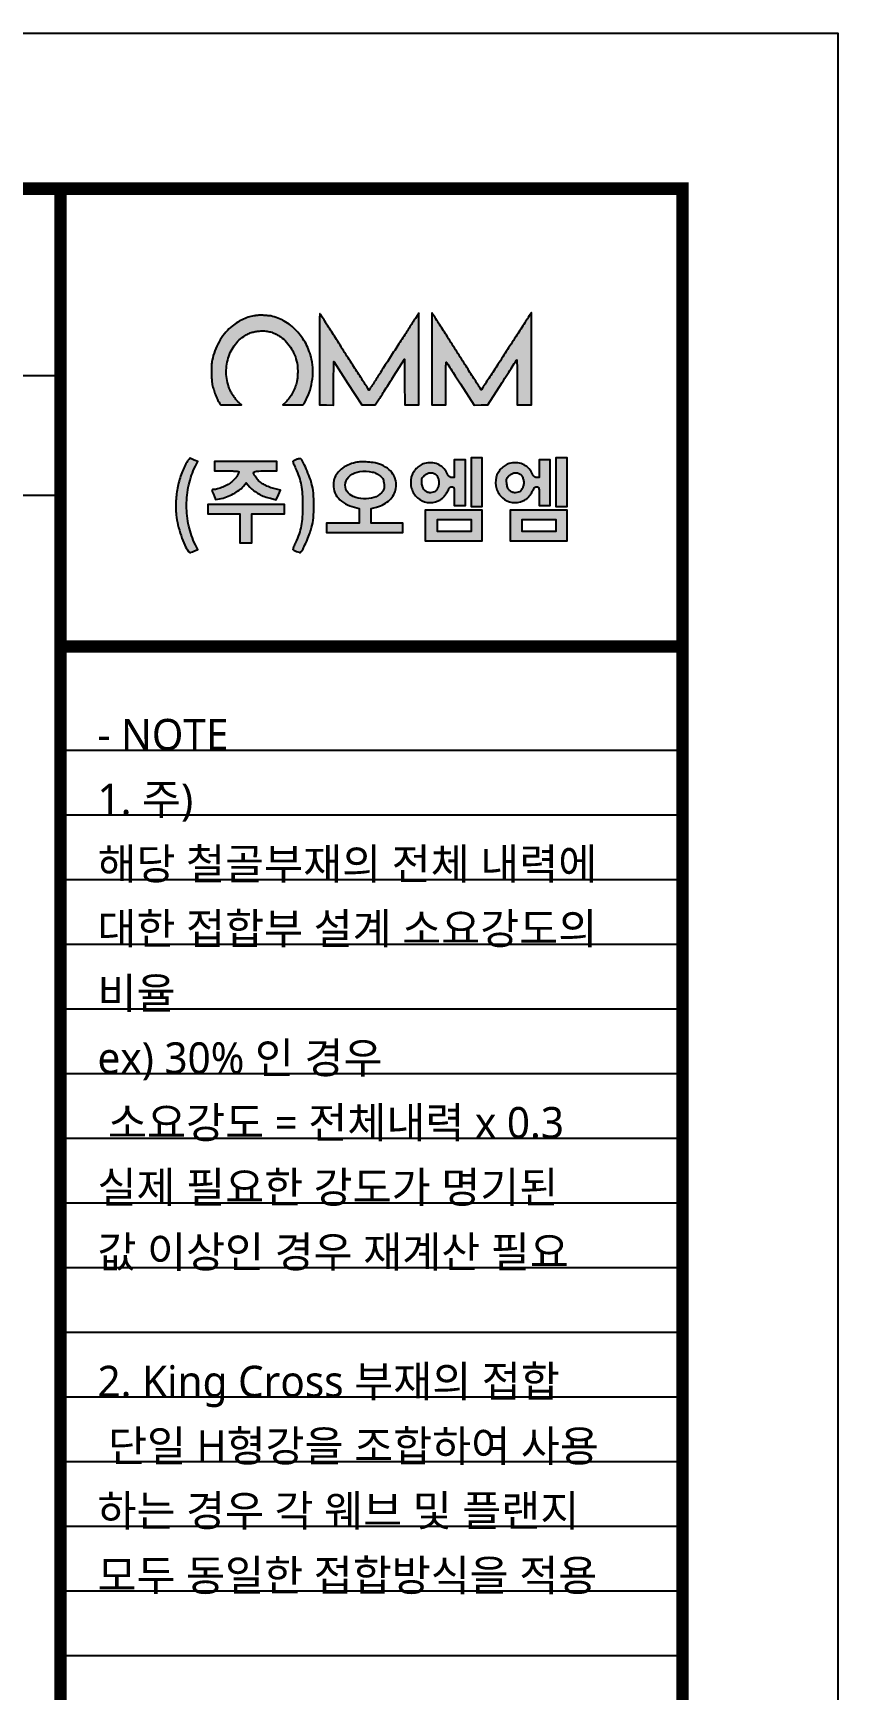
# Model space of a CAD drawing. Header units: millimetres. Extents: x 286090 to 357205, y -16350 to 13350.
# Drawn here: x 352028 to 357205, y 2701 to 13350 of the extents above; entities that cross this region are included whole.
import ezdxf
from ezdxf.enums import TextEntityAlignment as Align

# ---------------------------------------------------------------- set-up
doc = ezdxf.new("R2010")
doc.units = ezdxf.units.MM
doc.header["$LTSCALE"] = 100
doc.layers.get('Defpoints').update_dxf_attribs({"color": 157})
doc.layers.add('DEFPOINT', color=144, linetype='Continuous', plot=False)
doc.layers.add('NOPLOT1', color=171, linetype='Continuous', plot=False)
doc.layers.add('OMM-000-FORM', color=7, linetype='Continuous')
doc.layers.add('OMM-020-NOTE', color=7, linetype='Continuous')
doc.styles.add('OMM', font='malgun.ttf')
doc.styles.add('맑은고딕', font='malgun.ttf')

# ---------------------------------------------------------------- blocks, each defined once
blk = doc.blocks.new('XR_FORM')
at = {"layer": 'OMM-000-FORM', "linetype": 'Continuous', "true_color": 0x0f8573}
h = blk.add_hatch(color=136, dxfattribs=at)
h.dxf.hatch_style = 1
h.paths.add_polyline_path([(386.66, 277.79, -0.002893), (386.66, 278.52, -0.002288), (386.67, 278.96, -0.711452), (386.69, 278.96, -0.01986), (386.72, 278.92, -0.000034), (387.17, 278.21, -0.000262), (387.68, 277.42, -0.000162), (388.27, 276.48, 0.000386), (388.87, 275.55, 0.000642), (389.37, 274.77, 0.000019), (389.83, 274.06, 0.282674), (389.84, 274.05, 0.226936), (389.84, 274.06, 0.000021), (390.25, 274.68, 0.000637), (390.69, 275.37, 0.000384), (391.22, 276.19, -0.000075), (391.76, 277.03, -0.0001), (392.26, 277.79, -0.000071), (392.67, 278.44, -0.000997), (392.82, 278.66), (393.04, 279.01), (393.05, 276.05), (393.05, 273.1), (392.59, 273.1), (392.14, 273.1), (392.13, 274.57), (392.13, 276.05), (391.44, 274.97, 0.00002), (391.16, 274.53, 0.000021), (390.88, 274.09, 0.00002), (390.64, 273.71, 0.000093), (390.5, 273.49), (390.24, 273.1), (389.81, 273.1), (389.38, 273.1), (388.48, 274.49), (387.57, 275.89), (387.56, 274.49), (387.56, 273.09), (387.11, 273.1), (386.66, 273.11), (386.66, 276.06, -0.000294)])
at = {"layer": 'OMM-000-FORM', "linetype": 'Continuous'}
h = blk.add_hatch(color=256, dxfattribs=at)
h.dxf.hatch_style = 1
h.paths.add_polyline_path([(393.88, 273.1), (394.33, 273.1), (394.79, 273.1), (394.79, 274.49, -0.000727), (394.79, 275.25, -0.005433), (394.79, 275.61, -0.005476), (394.8, 275.83, -0.664481), (394.82, 275.84, -0.042044), (394.84, 275.81, -0.000143), (395.1, 275.42, -0.000783), (395.39, 274.97, -0.000491), (395.73, 274.45), (396.61, 273.09), (397.05, 273.1), (397.49, 273.11), (398.4, 274.54, -0.000452), (398.75, 275.09, -0.000729), (399.05, 275.56, -0.000099), (399.32, 275.97, -0.053145), (399.34, 275.99, -0.659406), (399.35, 275.99, -0.001421), (399.36, 275.68, -0.003721), (399.37, 275.25, -0.000947), (399.37, 274.56), (399.37, 273.1), (399.83, 273.1), (400.3, 273.1), (400.3, 276.06, 0.000627), (400.3, 277.2, 0.001053), (400.29, 278.15, 0.000053), (400.29, 279.01, 0.585058), (400.28, 279.02, 0.110693), (400.26, 279, 0.000026), (399.8, 278.28, 0.000529), (399.28, 277.48, 0.00032), (398.67, 276.54, -0.000483), (398.06, 275.59, -0.000801), (397.54, 274.8, -0.000031), (397.07, 274.08, -0.253424), (397.06, 274.08, -0.255116), (397.05, 274.08, -0.000031), (396.59, 274.8, -0.00081), (396.08, 275.59, -0.000488), (395.48, 276.53, 0.000179), (394.88, 277.48, 0.000294), (394.37, 278.27, 0.00002), (393.92, 278.99, 0.04375), (393.9, 279.01, 0.680765), (393.89, 279.01, 0.000088), (393.88, 278.18, 0.001179), (393.88, 277.23, 0.000635), (393.88, 276.07)])
h = blk.add_hatch(color=256, dxfattribs=at)
h.dxf.hatch_style = 1
h.paths.add_polyline_path([(379.7, 275.2, -0.013662), (379.71, 275.66, -0.038459), (379.75, 275.97, -0.0396), (379.92, 276.58, -0.038518), (380.19, 277.16, -0.039492), (380.54, 277.67, -0.047477), (380.94, 278.09, -0.030337), (381.3, 278.36, -0.033132), (381.68, 278.58, -0.034792), (382.06, 278.74, -0.042765), (382.44, 278.83, 0.000797), (382.51, 278.84, 0.00086), (382.59, 278.85, 0.00081), (382.65, 278.86, 0.004138), (382.68, 278.86, -0.049799), (382.81, 278.87, -0.007469), (383.08, 278.86, -0.008672), (383.34, 278.84, -0.02923), (383.52, 278.82, -0.038756), (383.97, 278.69, -0.039136), (384.39, 278.49, -0.037942), (384.79, 278.22, -0.032294), (385.16, 277.88, -0.035122), (385.5, 277.47, -0.034915), (385.79, 277.02, -0.03509), (386, 276.54, -0.036308), (386.15, 276.04, -0.047018), (386.23, 275.32, -0.04593), (386.17, 274.59, -0.046085), (385.99, 273.88, -0.048042), (385.68, 273.24), (385.59, 273.1), (384.95, 273.1), (384.3, 273.1), (384.48, 273.27, 0.040611), (384.72, 273.55, 0.032147), (384.92, 273.88, 0.031911), (385.09, 274.24, 0.038067), (385.19, 274.59, 0.030945), (385.23, 274.82, 0.013537), (385.25, 275.12, 0.013512), (385.25, 275.42, 0.032003), (385.23, 275.64, 0.048538), (385.1, 276.19, 0.04787), (384.86, 276.7, 0.049543), (384.54, 277.14, 0.061533), (384.16, 277.48, 0.03159), (383.86, 277.65, 0.041426), (383.58, 277.77, 0.042108), (383.28, 277.84, 0.034353), (382.95, 277.86, 0.026669), (382.65, 277.84, 0.039092), (382.39, 277.79, 0.039947), (382.14, 277.7, 0.029599), (381.88, 277.57, 0.10467), (381.17, 276.91, 0.090984), (380.75, 275.98, 0.088283), (380.67, 274.93, 0.090895), (380.96, 273.94, 0.025427), (381.07, 273.75, 0.018513), (381.21, 273.55, 0.018748), (381.36, 273.36, 0.031466), (381.5, 273.22), (381.64, 273.1), (380.97, 273.1), (380.3, 273.1), (380.23, 273.21, -0.029278), (380.09, 273.46, -0.020391), (379.96, 273.76, -0.01951), (379.85, 274.09, -0.019653), (379.76, 274.42, -0.037476), (379.72, 274.74, -0.013699)])
h = blk.add_hatch(color=256, dxfattribs=at)
h.dxf.hatch_style = 1
h.paths.add_polyline_path([(377.42, 266.93, -0.03744), (377.54, 267.86, -0.03825), (377.8, 268.74, -0.048773), (378.17, 269.5, -0.018491), (378.22, 269.57, -0.029894), (378.27, 269.63, -0.030306), (378.31, 269.68, -0.321109), (378.33, 269.68, 0.02828), (378.36, 269.66, 0.002553), (378.43, 269.63, 0.003309), (378.51, 269.6, 0.00258), (378.6, 269.56), (378.82, 269.47), (378.67, 269.16, 0.063216), (378.25, 267.97, 0.053272), (378.1, 266.64, 0.053275), (378.25, 265.31, 0.063238), (378.67, 264.12), (378.82, 263.81), (378.57, 263.7, -0.009938), (378.41, 263.64, -0.084103), (378.34, 263.62, -0.1652), (378.29, 263.64, -0.068281), (378.23, 263.69, -0.064996), (377.99, 264.09, -0.023426), (377.75, 264.7, -0.023323), (377.55, 265.39, -0.031156), (377.44, 266.03, -0.041103)])
h = blk.add_hatch(color=256, dxfattribs=at)
h.dxf.hatch_style = 1
h.paths.add_polyline_path([(379.48, 266.1), (380.5, 266.1), (381.52, 266.1), (381.52, 265.17), (381.52, 264.24), (381.91, 264.24), (382.3, 264.24), (382.3, 265.17), (382.3, 266.1), (383.35, 266.1), (384.4, 266.1), (384.4, 266.4), (384.4, 266.7), (381.94, 266.7), (379.48, 266.7), (379.48, 266.4)])
h.paths.add_polyline_path([(379.74, 267.62, -0.176691), (379.75, 267.64, -0.117416), (379.78, 267.66, -0.049819), (379.83, 267.66, 0.073132), (380.09, 267.7, 0.026352), (380.43, 267.82, 0.026708), (380.77, 267.99, 0.05445), (381.02, 268.16, 0.027227), (381.19, 268.33, 0.033048), (381.33, 268.51, 0.036099), (381.43, 268.67, 0.116436), (381.46, 268.8, 0.378275), (381.44, 268.83, 0.010919), (381.26, 268.84, 0.014573), (381.02, 268.86, 0.00557), (380.68, 268.86), (379.9, 268.86), (379.9, 269.16), (379.9, 269.46), (381.91, 269.46), (383.92, 269.46), (383.92, 269.16), (383.92, 268.86), (383.17, 268.86, 0.007827), (382.6, 268.85, 0.164691), (382.44, 268.79, 0.363092), (382.42, 268.67, 0.030093), (382.6, 268.39, 0.056082), (382.79, 268.18, 0.047236), (383.05, 268, 0.041952), (383.35, 267.85, 0.028654), (383.72, 267.73), (384.14, 267.63), (384.01, 267.32), (383.87, 267.01), (383.5, 267.1, -0.03583), (383.12, 267.21, -0.032789), (382.76, 267.38, -0.033809), (382.43, 267.59, -0.046871), (382.17, 267.82), (381.93, 268.09), (381.76, 267.88, -0.059088), (381.48, 267.62, -0.039033), (381.1, 267.38, -0.037112), (380.67, 267.19, -0.038162), (380.22, 267.06), (379.97, 267.02), (379.87, 267.26, -0.000157), (379.83, 267.36, -0.000176), (379.79, 267.46, -0.000161), (379.76, 267.54, -0.000935), (379.74, 267.59, -0.146851)])
h = blk.add_hatch(color=256, dxfattribs=at)
h.dxf.hatch_style = 1
h.paths.add_polyline_path([(384.94, 263.82, -0.094514), (384.95, 263.85, -0.002845), (384.99, 263.97, -0.00555), (385.05, 264.1, -0.003795), (385.12, 264.26, 0.02384), (385.34, 264.82, 0.035775), (385.48, 265.33, 0.032007), (385.55, 265.9, 0.014834), (385.57, 266.64, 0.014834), (385.55, 267.38, 0.032007), (385.48, 267.95, 0.035775), (385.34, 268.46, 0.02384), (385.12, 269.02, -0.00388), (385.05, 269.18, -0.005658), (384.99, 269.31, -0.00295), (384.95, 269.43, -0.094214), (384.94, 269.46, -0.24453), (384.95, 269.48, -0.020085), (385.01, 269.52, -0.023314), (385.08, 269.56, -0.015676), (385.17, 269.59, -0.026507), (385.26, 269.62, -0.033276), (385.34, 269.64, -0.035251), (385.42, 269.65, -0.162905), (385.46, 269.63, -0.120295), (385.57, 269.49, -0.006977), (385.8, 268.99, -0.011593), (386.02, 268.46, -0.025604), (386.15, 268.05, -0.045215), (386.26, 267.44, -0.020952), (386.29, 266.64, -0.020952), (386.26, 265.84, -0.045216), (386.15, 265.23, -0.021989), (386.03, 264.86, -0.012102), (385.86, 264.42, -0.011917), (385.67, 264, -0.03199), (385.51, 263.72, -0.040451), (385.45, 263.64, -0.182764), (385.4, 263.62, -0.110678), (385.34, 263.63, -0.01073), (385.18, 263.68, -0.014301), (385.09, 263.72, -0.021509), (385.01, 263.76, -0.0175), (384.95, 263.8, -0.250896)])
h = blk.add_hatch(color=256, dxfattribs=at)
h.dxf.hatch_style = 1
h.paths.add_polyline_path([(387.1, 264.9), (389.56, 264.9), (392.02, 264.9), (392.02, 265.2), (392.02, 265.5), (391, 265.5), (389.98, 265.5), (389.98, 265.97), (389.98, 266.44), (390.33, 266.54, 0.055056), (390.8, 266.72, 0.068865), (391.17, 267, 0.074974), (391.44, 267.34, 0.084674), (391.57, 267.73, 0.093279), (391.56, 268.22, 0.096482), (391.38, 268.66, 0.088183), (391.02, 269.03, 0.064294), (390.52, 269.3, 0.05851), (390.23, 269.38, 0.019058), (389.77, 269.43, 0.019401), (389.31, 269.44, 0.048995), (388.98, 269.4, 0.052052), (388.47, 269.23, 0.068643), (388.04, 268.97, 0.076332), (387.74, 268.63, 0.088498), (387.58, 268.24, 0.103714), (387.57, 267.7, 0.106193), (387.78, 267.22, 0.096367), (388.19, 266.83, 0.071116), (388.76, 266.57), (389.2, 266.44), (389.2, 265.97), (389.2, 265.5), (388.15, 265.5), (387.1, 265.5), (387.1, 265.2)])
h.paths.add_polyline_path([(388.32, 268.09, -0.183119), (388.62, 268.56, -0.129756), (389.25, 268.82, -0.086365), (390.05, 268.79, -0.030177), (390.19, 268.75, -0.032563), (390.33, 268.69, -0.033508), (390.46, 268.62, -0.036441), (390.57, 268.53, -0.028842), (390.68, 268.42, -0.071723), (390.75, 268.32, -0.065349), (390.78, 268.2, -0.020872), (390.81, 268.01, -0.017206), (390.82, 267.81, -0.076743), (390.8, 267.7, -0.08414), (390.75, 267.6, -0.023083), (390.64, 267.46, -0.141667), (390.16, 267.15, -0.083037), (389.48, 267.07, -0.084884), (388.83, 267.21, -0.161502), (388.42, 267.56, -0.18828)], flags=16)
h = blk.add_hatch(color=256, dxfattribs=at)
h.dxf.hatch_style = 1
h.paths.add_polyline_path([(392.56, 268.45, -0.071336), (392.68, 268.74, -0.058704), (392.88, 269.01, -0.059564), (393.13, 269.22, -0.079318), (393.4, 269.34, -0.078011), (393.84, 269.39, -0.085373), (394.26, 269.29, -0.089411), (394.61, 269.07, -0.096501), (394.85, 268.74, 0.016246), (394.93, 268.58, 0.072431), (395, 268.5, 0.115336), (395.06, 268.46, 0.076101), (395.16, 268.44), (395.32, 268.44), (395.32, 269.01), (395.32, 269.58), (395.68, 269.58), (396.04, 269.58), (396.04, 268.11), (396.04, 266.64), (395.68, 266.64), (395.32, 266.64), (395.32, 267.24, 0.0032), (395.32, 267.64, 0.057004), (395.3, 267.76, 0.216039), (395.26, 267.82, 0.120364), (395.17, 267.84, 0.086752), (395.1, 267.83, 0.106565), (395.03, 267.79, 0.072175), (394.98, 267.71, 0.021738), (394.91, 267.59, -0.035229), (394.79, 267.36, -0.051744), (394.65, 267.19, -0.053151), (394.49, 267.05, -0.039921), (394.28, 266.93, -0.144003), (393.59, 266.84, -0.145659), (392.96, 267.13, -0.140593), (392.58, 267.73, -0.131545)])
h.paths.add_polyline_path([(393.23, 268.25, -0.082243), (393.24, 268.36, -0.09278), (393.29, 268.44, -0.027178), (393.39, 268.56, -0.076506), (393.56, 268.68, -0.088812), (393.74, 268.74, -0.092666), (393.93, 268.73, -0.092022), (394.11, 268.65, -0.11391), (394.22, 268.52, -0.063939), (394.3, 268.33, -0.060199), (394.33, 268.1, -0.070011), (394.3, 267.89, -0.058112), (394.22, 267.71, -0.091574), (394.12, 267.57, -0.09697), (393.97, 267.49, -0.072356), (393.79, 267.46, -0.100954), (393.58, 267.5, -0.114417), (393.41, 267.62, -0.099866), (393.29, 267.81, -0.061843), (393.24, 268.07, -0.018556)], flags=16)
h.paths.add_polyline_path([(393.46, 264.36), (395.29, 264.36), (397.12, 264.36), (397.12, 265.35), (397.12, 266.34), (395.29, 266.34), (393.46, 266.34), (393.46, 265.35)])
h.paths.add_polyline_path([(394.24, 264.96), (395.32, 264.96), (396.4, 264.96), (396.4, 265.35), (396.4, 265.74), (395.32, 265.74), (394.24, 265.74), (394.24, 265.35)], flags=16)
h.paths.add_polyline_path([(396.4, 266.58), (396.76, 266.58), (397.12, 266.58), (397.12, 268.14), (397.12, 269.7), (396.76, 269.7), (396.4, 269.7), (396.4, 268.14)])
h = blk.add_hatch(color=256, dxfattribs=at)
h.dxf.hatch_style = 1
h.paths.add_polyline_path([(398.02, 268.45, -0.071336), (398.14, 268.74, -0.058704), (398.34, 269.01, -0.059564), (398.59, 269.22, -0.079318), (398.86, 269.34, -0.078011), (399.3, 269.39, -0.085373), (399.72, 269.29, -0.089411), (400.07, 269.07, -0.096501), (400.31, 268.74, 0.016246), (400.39, 268.58, 0.072431), (400.46, 268.5, 0.115336), (400.52, 268.46, 0.076101), (400.62, 268.44), (400.78, 268.44), (400.78, 269.01), (400.78, 269.58), (401.14, 269.58), (401.5, 269.58), (401.5, 268.11), (401.5, 266.64), (401.14, 266.64), (400.78, 266.64), (400.78, 267.24, 0.0032), (400.78, 267.64, 0.057004), (400.76, 267.76, 0.216039), (400.72, 267.82, 0.120364), (400.63, 267.84, 0.086752), (400.56, 267.83, 0.106565), (400.49, 267.79, 0.072175), (400.44, 267.71, 0.021738), (400.37, 267.59, -0.035229), (400.25, 267.36, -0.051744), (400.11, 267.19, -0.053151), (399.95, 267.05, -0.039921), (399.74, 266.93, -0.144003), (399.05, 266.84, -0.145659), (398.42, 267.13, -0.140593), (398.04, 267.73, -0.131545)])
h.paths.add_polyline_path([(398.69, 268.25, -0.082243), (398.7, 268.36, -0.09278), (398.75, 268.44, -0.027178), (398.85, 268.56, -0.076506), (399.02, 268.68, -0.088812), (399.2, 268.74, -0.092666), (399.39, 268.73, -0.092022), (399.57, 268.65, -0.11391), (399.68, 268.52, -0.063939), (399.76, 268.33, -0.060199), (399.79, 268.1, -0.070011), (399.76, 267.89, -0.058112), (399.68, 267.71, -0.091574), (399.58, 267.57, -0.09697), (399.43, 267.49, -0.072356), (399.25, 267.46, -0.100954), (399.04, 267.5, -0.114417), (398.87, 267.62, -0.099866), (398.75, 267.81, -0.061843), (398.7, 268.07, -0.018556)], flags=16)
h.paths.add_polyline_path([(398.92, 264.36), (400.75, 264.36), (402.58, 264.36), (402.58, 265.35), (402.58, 266.34), (400.75, 266.34), (398.92, 266.34), (398.92, 265.35)])
h.paths.add_polyline_path([(399.7, 264.96), (400.78, 264.96), (401.86, 264.96), (401.86, 265.35), (401.86, 265.74), (400.78, 265.74), (399.7, 265.74), (399.7, 265.35)], flags=16)
h.paths.add_polyline_path([(401.86, 266.58), (402.22, 266.58), (402.58, 266.58), (402.58, 268.14), (402.58, 269.7), (402.22, 269.7), (401.86, 269.7), (401.86, 268.14)])
at = {"layer": 'DEFPOINT'}
blk.add_lwpolyline([(0, 297), (420, 297), (420, 0), (0, 0)], close=True, dxfattribs=at)
at = {"layer": 'Defpoints', "lineweight": -2}
for points, elevation in [([(370, 250.92), (410, 250.92)], 26.4), ([(370, 246.76), (410, 246.76)], 25.8), ([(370, 242.61), (410, 242.61)], 25.2), ([(370, 238.45), (410, 238.45)], 24.6), ([(370, 234.29), (410, 234.29)], 24), ([(370, 230.13), (410, 230.13)], 23.4), ([(370, 225.98), (410, 225.98)], 22.8), ([(370, 221.82), (410, 221.82)], 22.2), ([(370, 217.66), (410, 217.66)], 21.6), ([(370, 213.5), (410, 213.5)], 21), ([(370, 209.35), (410, 209.35)], 20.4), ([(370, 205.19), (410, 205.19)], 19.8), ([(370, 201.03), (410, 201.03)], 19.2), ([(370, 196.88), (410, 196.88)], 18.6), ([(370, 192.72), (410, 192.72)], 18)]:
    blk.add_lwpolyline(points, dxfattribs=dict(at, elevation=elevation))
at = {"layer": 'OMM-000-FORM', "const_width": 0.8}
blk.add_lwpolyline([(410, 10), (10, 10), (10, 287), (410, 287)], close=True, dxfattribs=at)
for points in [[(370, 287), (370, 10)], [(370, 257.57), (410, 257.57)]]:
    blk.add_lwpolyline(points, dxfattribs=at)
at = {"layer": 'OMM-000-FORM', "color": 136, "linetype": 'Continuous', "true_color": 0x0f8573}
blk.add_lwpolyline([(386.66, 276.06), (386.66, 273.11), (387.11, 273.1), (387.56, 273.09), (387.56, 274.49), (387.57, 275.89), (388.48, 274.49), (389.38, 273.1), (389.81, 273.1), (390.24, 273.1), (390.5, 273.49, -0.000093), (390.64, 273.71, -0.00002), (390.88, 274.09, -0.000021), (391.16, 274.53, -0.00002), (391.44, 274.97), (392.13, 276.05), (392.13, 274.57), (392.14, 273.1), (392.59, 273.1), (393.05, 273.1), (393.05, 276.05), (393.04, 279.01), (392.82, 278.66, 0.000997), (392.67, 278.44, 0.000071), (392.26, 277.79, 0.0001), (391.76, 277.03, 0.000075), (391.22, 276.19, -0.000384), (390.69, 275.37, -0.000637), (390.25, 274.68, -0.000021), (389.84, 274.06, -0.226936), (389.84, 274.05, -0.282674), (389.83, 274.06, -0.000019), (389.37, 274.77, -0.000642), (388.87, 275.55, -0.000386), (388.27, 276.48, 0.000162), (387.68, 277.42, 0.000262), (387.17, 278.21, 0.000034), (386.72, 278.92, 0.01986), (386.69, 278.96, 0.711452), (386.67, 278.96, 0.002288), (386.66, 278.52, 0.002893), (386.66, 277.79, 0.000294)], format="xyb", close=True, dxfattribs=at)
at = {"layer": 'OMM-000-FORM', "linetype": 'Continuous'}
for points in [[(393.88, 276.07), (393.88, 273.1), (394.33, 273.1), (394.79, 273.1), (394.79, 274.49, -0.000727), (394.79, 275.25, -0.005433), (394.79, 275.61, -0.005476), (394.8, 275.83, -0.664481), (394.82, 275.84, -0.042044), (394.84, 275.81, -0.000143), (395.1, 275.42, -0.000783), (395.39, 274.97, -0.000491), (395.73, 274.45), (396.61, 273.09), (397.05, 273.1), (397.49, 273.11), (398.4, 274.54, -0.000452), (398.75, 275.09, -0.000729), (399.05, 275.56, -0.000099), (399.32, 275.97, -0.053145), (399.34, 275.99, -0.659406), (399.35, 275.99, -0.001421), (399.36, 275.68, -0.003721), (399.37, 275.25, -0.000947), (399.37, 274.56), (399.37, 273.1), (399.83, 273.1), (400.3, 273.1), (400.3, 276.06, 0.000627), (400.3, 277.2, 0.001053), (400.29, 278.15, 0.000053), (400.29, 279.01, 0.585058), (400.28, 279.02, 0.110693), (400.26, 279, 0.000026), (399.8, 278.28, 0.000529), (399.28, 277.48, 0.00032), (398.67, 276.54, -0.000483), (398.06, 275.59, -0.000801), (397.54, 274.8, -0.000031), (397.07, 274.08, -0.253424), (397.06, 274.08, -0.255116), (397.05, 274.08, -0.000031), (396.59, 274.8, -0.00081), (396.08, 275.59, -0.000488), (395.48, 276.53, 0.000179), (394.88, 277.48, 0.000294), (394.37, 278.27, 0.00002), (393.92, 278.99, 0.04375), (393.9, 279.01, 0.680765), (393.89, 279.01, 0.000088), (393.88, 278.18, 0.001179), (393.88, 277.23, 0.000635)], [(382.68, 278.86, -0.004138), (382.65, 278.86, -0.00081), (382.59, 278.85, -0.00086), (382.51, 278.84, -0.000797), (382.44, 278.83, 0.042765), (382.06, 278.74, 0.034792), (381.68, 278.58, 0.033132), (381.3, 278.36, 0.030337), (380.94, 278.09, 0.047477), (380.54, 277.67, 0.039492), (380.19, 277.16, 0.038518), (379.92, 276.58, 0.0396), (379.75, 275.97, 0.038459), (379.71, 275.66, 0.013662), (379.7, 275.2, 0.013699), (379.72, 274.74, 0.037476), (379.76, 274.42, 0.019653), (379.85, 274.09, 0.01951), (379.96, 273.76, 0.020391), (380.09, 273.46, 0.029278), (380.23, 273.21), (380.3, 273.1), (380.97, 273.1), (381.64, 273.1), (381.5, 273.22, -0.031466), (381.36, 273.36, -0.018748), (381.21, 273.55, -0.018513), (381.07, 273.75, -0.025427), (380.96, 273.94, -0.090895), (380.67, 274.93, -0.088283), (380.75, 275.98, -0.090984), (381.17, 276.91, -0.10467), (381.88, 277.57, -0.029599), (382.14, 277.7, -0.039947), (382.39, 277.79, -0.039092), (382.65, 277.84, -0.026669), (382.95, 277.86, -0.034353), (383.28, 277.84, -0.042108), (383.58, 277.77, -0.041426), (383.86, 277.65, -0.03159), (384.16, 277.48, -0.061533), (384.54, 277.14, -0.049543), (384.86, 276.7, -0.04787), (385.1, 276.19, -0.048538), (385.23, 275.64, -0.032003), (385.25, 275.42, -0.013512), (385.25, 275.12, -0.013537), (385.23, 274.82, -0.030945), (385.19, 274.59, -0.038067), (385.09, 274.24, -0.031911), (384.92, 273.88, -0.032147), (384.72, 273.55, -0.040611), (384.48, 273.27), (384.3, 273.1), (384.95, 273.1), (385.59, 273.1), (385.68, 273.24, 0.048042), (385.99, 273.88, 0.046085), (386.17, 274.59, 0.04593), (386.23, 275.32, 0.047018), (386.15, 276.04, 0.036308), (386, 276.54, 0.03509), (385.79, 277.02, 0.034915), (385.5, 277.47, 0.035122), (385.16, 277.88, 0.032294), (384.79, 278.22, 0.037942), (384.39, 278.49, 0.039136), (383.97, 278.69, 0.038756), (383.52, 278.82, 0.02923), (383.34, 278.84, 0.008672), (383.08, 278.86, 0.007469), (382.81, 278.87, 0.049799)], [(378.17, 269.5, 0.048773), (377.8, 268.74, 0.03825), (377.54, 267.86, 0.03744), (377.42, 266.93, 0.041103), (377.44, 266.03, 0.031156), (377.55, 265.39, 0.023323), (377.75, 264.7, 0.023426), (377.99, 264.09, 0.064996), (378.23, 263.69, 0.068281), (378.29, 263.64, 0.1652), (378.34, 263.62, 0.084103), (378.41, 263.64, 0.009938), (378.57, 263.7), (378.82, 263.81), (378.67, 264.12, -0.063238), (378.25, 265.31, -0.053275), (378.1, 266.64, -0.053272), (378.25, 267.97, -0.063216), (378.67, 269.16), (378.82, 269.47), (378.6, 269.56, -0.00258), (378.51, 269.6, -0.003309), (378.43, 269.63, -0.002553), (378.36, 269.66, -0.02828), (378.33, 269.68, 0.321109), (378.31, 269.68, 0.030306), (378.27, 269.63, 0.029894), (378.22, 269.57, 0.018491)], [(379.9, 269.16), (379.9, 268.86), (380.68, 268.86, -0.00557), (381.02, 268.86, -0.014573), (381.26, 268.84, -0.010919), (381.44, 268.83, -0.378275), (381.46, 268.8, -0.116436), (381.43, 268.67, -0.036099), (381.33, 268.51, -0.033048), (381.19, 268.33, -0.027227), (381.02, 268.16, -0.05445), (380.77, 267.99, -0.026708), (380.43, 267.82, -0.026352), (380.09, 267.7, -0.073132), (379.83, 267.66, 0.049819), (379.78, 267.66, 0.117416), (379.75, 267.64, 0.176691), (379.74, 267.62, 0.146851), (379.74, 267.59, 0.000935), (379.76, 267.54, 0.000161), (379.79, 267.46, 0.000176), (379.83, 267.36, 0.000157), (379.87, 267.26), (379.97, 267.02), (380.22, 267.06, 0.038162), (380.67, 267.19, 0.037112), (381.1, 267.38, 0.039033), (381.48, 267.62, 0.059088), (381.76, 267.88), (381.93, 268.09), (382.17, 267.82, 0.046871), (382.43, 267.59, 0.033809), (382.76, 267.38, 0.032789), (383.12, 267.21, 0.03583), (383.5, 267.1), (383.87, 267.01), (384.01, 267.32), (384.14, 267.63), (383.72, 267.73, -0.028654), (383.35, 267.85, -0.041952), (383.05, 268, -0.047236), (382.79, 268.18, -0.056082), (382.6, 268.39, -0.030093), (382.42, 268.67, -0.363092), (382.44, 268.79, -0.164691), (382.6, 268.85, -0.007827), (383.17, 268.86), (383.92, 268.86), (383.92, 269.16), (383.92, 269.46), (381.91, 269.46), (379.9, 269.46)], [(385.17, 269.59, 0.015676), (385.08, 269.56, 0.023314), (385.01, 269.52, 0.020085), (384.95, 269.48, 0.24453), (384.94, 269.46, 0.094214), (384.95, 269.43, 0.00295), (384.99, 269.31, 0.005658), (385.05, 269.18, 0.00388), (385.12, 269.02, -0.02384), (385.34, 268.46, -0.035775), (385.48, 267.95, -0.032007), (385.55, 267.38, -0.014834), (385.57, 266.64, -0.014834), (385.55, 265.9, -0.032007), (385.48, 265.33, -0.035775), (385.34, 264.82, -0.02384), (385.12, 264.26, 0.003795), (385.05, 264.1, 0.00555), (384.99, 263.97, 0.002845), (384.95, 263.85, 0.094514), (384.94, 263.82, 0.250896), (384.95, 263.8, 0.0175), (385.01, 263.76, 0.021509), (385.09, 263.72, 0.014301), (385.18, 263.68, 0.01073), (385.34, 263.63, 0.110678), (385.4, 263.62, 0.182764), (385.45, 263.64, 0.040451), (385.51, 263.72, 0.03199), (385.67, 264, 0.011917), (385.86, 264.42, 0.012102), (386.03, 264.86, 0.021989), (386.15, 265.23, 0.045216), (386.26, 265.84, 0.020952), (386.29, 266.64, 0.020952), (386.26, 267.44, 0.045215), (386.15, 268.05, 0.025604), (386.02, 268.46, 0.011593), (385.8, 268.99, 0.006977), (385.57, 269.49, 0.120295), (385.46, 269.63, 0.162905), (385.42, 269.65, 0.035251), (385.34, 269.64, 0.033276), (385.26, 269.62, 0.026507)], [(388.98, 269.4, 0.052052), (388.47, 269.23, 0.068643), (388.04, 268.97, 0.076332), (387.74, 268.63, 0.088498), (387.58, 268.24, 0.103714), (387.57, 267.7, 0.106193), (387.78, 267.22, 0.096367), (388.19, 266.83, 0.071116), (388.76, 266.57), (389.2, 266.44), (389.2, 265.97), (389.2, 265.5), (388.15, 265.5), (387.1, 265.5), (387.1, 265.2), (387.1, 264.9), (389.56, 264.9), (392.02, 264.9), (392.02, 265.2), (392.02, 265.5), (391, 265.5), (389.98, 265.5), (389.98, 265.97), (389.98, 266.44), (390.33, 266.54, 0.055056), (390.8, 266.72, 0.068865), (391.17, 267, 0.074974), (391.44, 267.34, 0.084674), (391.57, 267.73, 0.093279), (391.56, 268.22, 0.096482), (391.38, 268.66, 0.088183), (391.02, 269.03, 0.064294), (390.52, 269.3, 0.05851), (390.23, 269.38, 0.019058), (389.77, 269.43, 0.019401), (389.31, 269.44, 0.048995)], [(395.32, 269.01), (395.32, 268.44), (395.16, 268.44, -0.076101), (395.06, 268.46, -0.115336), (395, 268.5, -0.072431), (394.93, 268.58, -0.016246), (394.85, 268.74, 0.096501), (394.61, 269.07, 0.089411), (394.26, 269.29, 0.085373), (393.84, 269.39, 0.078011), (393.4, 269.34, 0.079318), (393.13, 269.22, 0.059564), (392.88, 269.01, 0.058704), (392.68, 268.74, 0.071336), (392.56, 268.45, 0.131545), (392.58, 267.73, 0.140593), (392.96, 267.13, 0.145659), (393.59, 266.84, 0.144003), (394.28, 266.93, 0.039921), (394.49, 267.05, 0.053151), (394.65, 267.19, 0.051744), (394.79, 267.36, 0.035229), (394.91, 267.59, -0.021738), (394.98, 267.71, -0.072175), (395.03, 267.79, -0.106565), (395.1, 267.83, -0.086752), (395.17, 267.84, -0.120364), (395.26, 267.82, -0.216039), (395.3, 267.76, -0.057004), (395.32, 267.64, -0.0032), (395.32, 267.24), (395.32, 266.64), (395.68, 266.64), (396.04, 266.64), (396.04, 268.11), (396.04, 269.58), (395.68, 269.58), (395.32, 269.58)], [(400.78, 269.01), (400.78, 268.44), (400.62, 268.44, -0.076101), (400.52, 268.46, -0.115336), (400.46, 268.5, -0.072431), (400.39, 268.58, -0.016246), (400.31, 268.74, 0.096501), (400.07, 269.07, 0.089411), (399.72, 269.29, 0.085373), (399.3, 269.39, 0.078011), (398.86, 269.34, 0.079318), (398.59, 269.22, 0.059564), (398.34, 269.01, 0.058704), (398.14, 268.74, 0.071336), (398.02, 268.45, 0.131545), (398.04, 267.73, 0.140593), (398.42, 267.13, 0.145659), (399.05, 266.84, 0.144003), (399.74, 266.93, 0.039921), (399.95, 267.05, 0.053151), (400.11, 267.19, 0.051744), (400.25, 267.36, 0.035229), (400.37, 267.59, -0.021738), (400.44, 267.71, -0.072175), (400.49, 267.79, -0.106565), (400.56, 267.83, -0.086752), (400.63, 267.84, -0.120364), (400.72, 267.82, -0.216039), (400.76, 267.76, -0.057004), (400.78, 267.64, -0.0032), (400.78, 267.24), (400.78, 266.64), (401.14, 266.64), (401.5, 266.64), (401.5, 268.11), (401.5, 269.58), (401.14, 269.58), (400.78, 269.58)], [(390.05, 268.79, -0.030177), (390.19, 268.75, -0.032563), (390.33, 268.69, -0.033508), (390.46, 268.62, -0.036441), (390.57, 268.53, -0.028842), (390.68, 268.42, -0.071723), (390.75, 268.32, -0.065349), (390.78, 268.2, -0.020872), (390.81, 268.01, -0.017206), (390.82, 267.81, -0.076743), (390.8, 267.7, -0.08414), (390.75, 267.6, -0.023083), (390.64, 267.46, -0.141667), (390.16, 267.15, -0.083037), (389.48, 267.07, -0.084884), (388.83, 267.21, -0.161502), (388.42, 267.56, -0.18828), (388.32, 268.09, -0.183119), (388.62, 268.56, -0.129756), (389.25, 268.82, -0.086365)], [(394.11, 268.65, -0.11391), (394.22, 268.52, -0.063939), (394.3, 268.33, -0.060199), (394.33, 268.1, -0.070011), (394.3, 267.89, -0.058112), (394.22, 267.71, -0.091574), (394.12, 267.57, -0.09697), (393.97, 267.49, -0.072356), (393.79, 267.46, -0.100954), (393.58, 267.5, -0.114417), (393.41, 267.62, -0.099866), (393.29, 267.81, -0.061843), (393.24, 268.07, -0.018556), (393.23, 268.25, -0.082243), (393.24, 268.36, -0.09278), (393.29, 268.44, -0.027178), (393.39, 268.56, -0.076506), (393.56, 268.68, -0.088812), (393.74, 268.74, -0.092666), (393.93, 268.73, -0.092022)], [(399.57, 268.65, -0.11391), (399.68, 268.52, -0.063939), (399.76, 268.33, -0.060199), (399.79, 268.1, -0.070011), (399.76, 267.89, -0.058112), (399.68, 267.71, -0.091574), (399.58, 267.57, -0.09697), (399.43, 267.49, -0.072356), (399.25, 267.46, -0.100954), (399.04, 267.5, -0.114417), (398.87, 267.62, -0.099866), (398.75, 267.81, -0.061843), (398.7, 268.07, -0.018556), (398.69, 268.25, -0.082243), (398.7, 268.36, -0.09278), (398.75, 268.44, -0.027178), (398.85, 268.56, -0.076506), (399.02, 268.68, -0.088812), (399.2, 268.74, -0.092666), (399.39, 268.73, -0.092022)]]:
    blk.add_lwpolyline(points, format="xyb", close=True, dxfattribs=at)
for points in [[(396.4, 268.14), (396.4, 266.58), (396.76, 266.58), (397.12, 266.58), (397.12, 268.14), (397.12, 269.7), (396.76, 269.7), (396.4, 269.7)], [(401.86, 268.14), (401.86, 266.58), (402.22, 266.58), (402.58, 266.58), (402.58, 268.14), (402.58, 269.7), (402.22, 269.7), (401.86, 269.7)], [(379.48, 266.4), (379.48, 266.1), (380.5, 266.1), (381.52, 266.1), (381.52, 265.17), (381.52, 264.24), (381.91, 264.24), (382.3, 264.24), (382.3, 265.17), (382.3, 266.1), (383.35, 266.1), (384.4, 266.1), (384.4, 266.4), (384.4, 266.7), (381.94, 266.7), (379.48, 266.7)], [(393.46, 265.35), (393.46, 264.36), (395.29, 264.36), (397.12, 264.36), (397.12, 265.35), (397.12, 266.34), (395.29, 266.34), (393.46, 266.34)], [(398.92, 265.35), (398.92, 264.36), (400.75, 264.36), (402.58, 264.36), (402.58, 265.35), (402.58, 266.34), (400.75, 266.34), (398.92, 266.34)], [(396.4, 265.35), (396.4, 264.96), (395.32, 264.96), (394.24, 264.96), (394.24, 265.35), (394.24, 265.74), (395.32, 265.74), (396.4, 265.74)], [(401.86, 265.35), (401.86, 264.96), (400.78, 264.96), (399.7, 264.96), (399.7, 265.35), (399.7, 265.74), (400.78, 265.74), (401.86, 265.74)]]:
    blk.add_lwpolyline(points, close=True, dxfattribs=at)
at = {"layer": 'OMM-000-FORM', "style": '맑은고딕'}
blk.add_text('- NOTE', height=2, dxfattribs=at).set_placement((372.37, 251.92, 26.4), align=Align.MIDDLE_LEFT)

msp = doc.modelspace()

# ---------------------------------------------------------------- linework, layer by layer
at = {"layer": 'NOPLOT1'}
msp.add_line((316204.7, 10380.9, -60), (352204.7, 10380.9, -60), dxfattribs=at)
at = {"layer": 'OMM-000-FORM'}
msp.add_line((316204.7, 11149.9, -60), (352204.7, 11149.9, -60), dxfattribs=at)

# ---------------------------------------------------------------- block references
at = {"layer": 'OMM-000-FORM', "xscale": 100.0000000000011, "yscale": 100.0000000000011, "zscale": 200.0000000000022}
msp.add_blockref('XR_FORM', (315204.7, -16350.1, -60), dxfattribs=at)

# ---------------------------------------------------------------- texts
at = {"layer": 'OMM-020-NOTE', "style": 'OMM'}
for s, p in [('1. 주) ', (352442, 8426.2, 5100)), ('해당 철골부재의 전체 내력에', (352442, 8010.5, 4980)), ('대한 접합부 설계 소요강도의', (352442, 7594.7, 4860)), ('비율', (352442, 7179, 4740)), ('ex) 30%%% 인 경우', (352442, 6763.3, 4620)), (' 소요강도 = 전체내력 x 0.3', (352442, 6347.5, 4500)), ('실제 필요한 강도가 명기된', (352442, 5931.8, 4380)), ('값 이상인 경우 재계산 필요', (352442, 5516.1, 4260)), ('2. King Cross 부재의 접합', (352442, 4684.6, 4020)), (' 단일 H형강을 조합하여 사용', (352442, 4268.9, 3900)), ('하는 경우 각 웨브 및 플랜지 ', (352442, 3853.2, 3780)), ('모두 동일한 접합방식을 적용', (352442, 3437.4, 3660))]:
    msp.add_text(s, height=200, dxfattribs=at).set_placement(p, align=Align.MIDDLE_LEFT)

doc.saveas('drawing.dxf')
